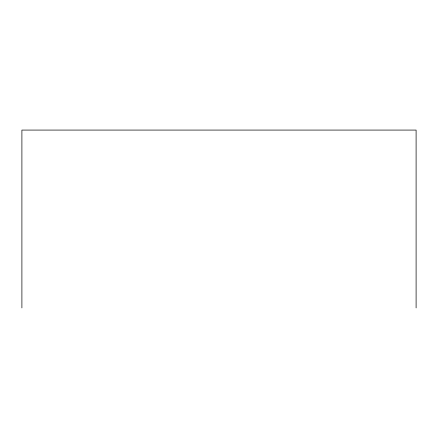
<?xml version="1.0" encoding="UTF-8"?>
<svg xmlns="http://www.w3.org/2000/svg" width="438" height="438" viewBox="0 0 438 438"><rect width="100%" height="100%" fill="white"/><g stroke="black" fill="none" stroke-linecap="round" stroke-linejoin="round"><path stroke-width="0.66" d="M416.1 307.925L416.1 130.075L21.9 130.075L21.9 307.925"/></g></svg>
